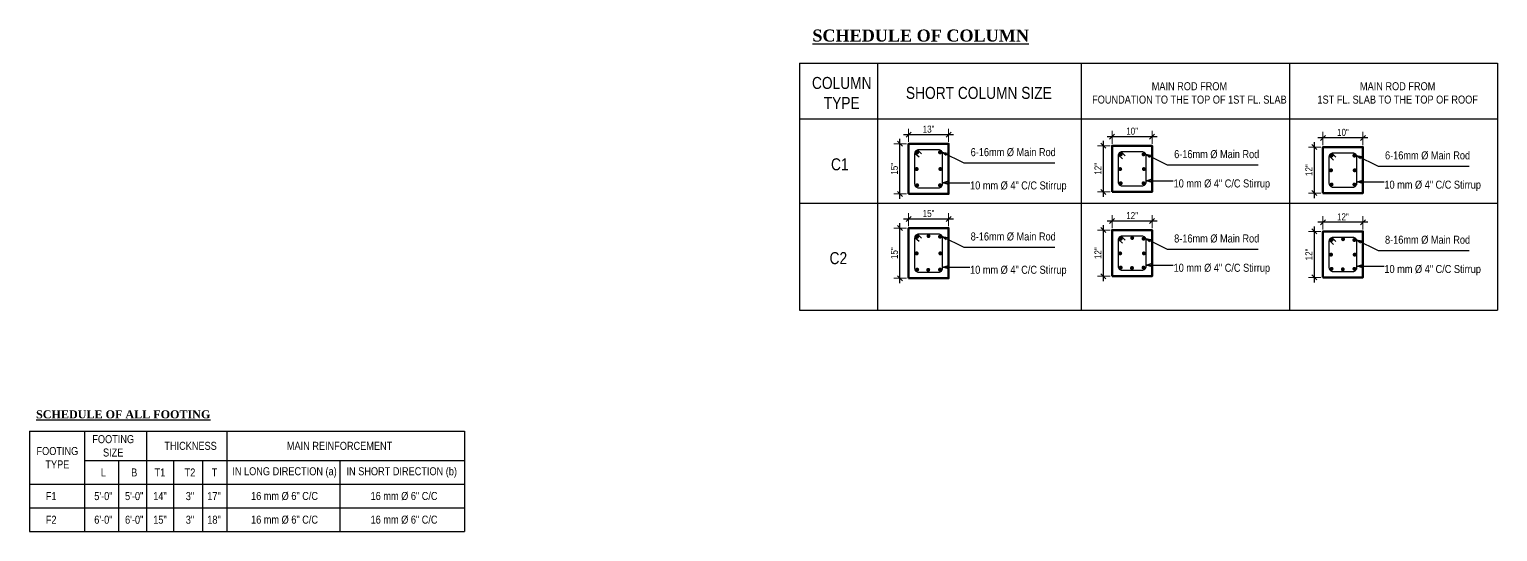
# Model space of a CAD drawing. Header units: inches. Extents: x -4010 to 92088, y -38563 to -1318.
# Drawn here: x 48053.8 to 48420.7, y -22418.2 to -22292.9 of the extents above; entities that cross this region are included whole.
import ezdxf

# ---------------------------------------------------------------- set-up
doc = ezdxf.new("R2010")
doc.units = ezdxf.units.IN
doc.header["$MEASUREMENT"] = 0
doc.header["$PDMODE"] = 99
doc.layers.add('Column', color=2, linetype='Continuous', lineweight=50)
doc.layers.add('DIM', color=7, linetype='Continuous', lineweight=15)
doc.layers.add('Rod', color=1, linetype='Continuous')
doc.layers.add('TEX', color=7, linetype='Continuous')
doc.styles.get("Standard").update_dxf_attribs({"font": 'ARIALN.TTF'})
doc.dimstyles.new('_20', dxfattribs={"dimscale": 0.25, "dimtxt": 7, "dimasz": 5, "dimexe": 6, "dimexo": 2, "dimgap": 2, "dimtad": 1, "dimdec": 1, "dimzin": 3, "dimdsep": 46, "dimlunit": 4, "dimtxsty": 'Standard', "dimblk": 'OBLIQUE', "dimcen": 0, "dimdle": 5, "dimclrt": 7, "dimazin": 0, "dimtfac": 0.0375, "dimtdec": 1, "dimtofl": 0, "dimtmove": 0, "dimatfit": 3, "dimldrblk": 'OPEN30', "dimfxl": 6, "dimtvp": 0.8, "dimtolj": 1, "dimtzin": 0, "dimlwe": -1, "dimarcsym": 0})

# ---------------------------------------------------------------- blocks, each defined once
blk = doc.blocks.new('_Oblique')
at = {"color": 0, "linetype": 'ByBlock', "lineweight": -2}
blk.add_line((-0.5, -0.5), (0.5, 0.5), dxfattribs=at)
blk = doc.blocks.new('*D788')
at = {"layer": 'Defpoints', "color": 0}
for p in [(48271.36, -22321.4), (48273.52, -22321.4), (48273.52, -22333.9)]:
    blk.add_point(p, dxfattribs=at)
at = {"layer": 'DIM', "color": 0}
for p, q in [((48273.02, -22321.4), (48269.86, -22321.4)), ((48273.02, -22333.9), (48269.86, -22333.9))]:
    blk.add_line(p, q, dxfattribs=at)
at = {"layer": 'DIM', "color": 0, "lineweight": -2}
blk.add_line((48271.36, -22335.15), (48271.36, -22320.15), dxfattribs=at)
at = {"layer": 'DIM', "color": 0, "lineweight": -2, "xscale": 1.25, "yscale": 1.25, "zscale": 1.25}
for p, rotation in [((48271.36, -22321.4), 90), ((48271.36, -22333.9), 270)]:
    blk.add_blockref('_Oblique', p, dxfattribs=dict(at, rotation=rotation))
at = {"layer": 'DIM', "color": 7, "insert": (48269.97, -22327.65), "char_height": 1.75, "attachment_point": 5, "rotation": 90}
blk.add_mtext('\\A1;15"', dxfattribs=at)
blk = doc.blocks.new('_Open30')
at = {"color": 0, "linetype": 'ByBlock', "lineweight": -2}
for p, q in [((-1, 0.27), (0, 0)), ((0, 0), (-1, -0.27)), ((0, 0), (-1, 0))]:
    blk.add_line(p, q, dxfattribs=at)
blk = doc.blocks.new('*D802')
at = {"layer": 'Defpoints', "color": 0}
for p in [(48273.52, -22319.14), (48273.52, -22321.4), (48283.52, -22321.4)]:
    blk.add_point(p, dxfattribs=at)
at = {"layer": 'DIM', "color": 0}
for p, q in [((48273.52, -22320.9), (48273.52, -22317.64)), ((48283.52, -22320.9), (48283.52, -22317.64))]:
    blk.add_line(p, q, dxfattribs=at)
at = {"layer": 'DIM', "color": 0, "lineweight": -2}
blk.add_line((48284.77, -22319.14), (48272.27, -22319.14), dxfattribs=at)
at = {"layer": 'DIM', "color": 0, "lineweight": -2, "xscale": 1.25, "yscale": 1.25, "zscale": 1.25, "rotation": 180}
blk.add_blockref('_Oblique', (48273.52, -22319.14), dxfattribs=at)
at = {"layer": 'DIM', "color": 0, "lineweight": -2, "xscale": 1.25, "yscale": 1.25, "zscale": 1.25}
blk.add_blockref('_Oblique', (48283.52, -22319.14), dxfattribs=at)
at = {"layer": 'DIM', "color": 7, "insert": (48278.52, -22317.75), "char_height": 1.75, "attachment_point": 5}
blk.add_mtext('\\A1;13"', dxfattribs=at)
blk = doc.blocks.new('*D789')
at = {"layer": 'Defpoints', "color": 0}
for p in [(48322.22, -22321.9), (48324.38, -22321.9), (48324.38, -22333.4)]:
    blk.add_point(p, dxfattribs=at)
at = {"layer": 'DIM', "color": 0, "lineweight": -2}
blk.add_line((48322.22, -22334.65), (48322.22, -22320.65), dxfattribs=at)
at = {"layer": 'DIM', "color": 0}
for p, q in [((48323.88, -22321.9), (48320.72, -22321.9)), ((48323.88, -22333.4), (48320.72, -22333.4))]:
    blk.add_line(p, q, dxfattribs=at)
at = {"layer": 'DIM', "color": 0, "lineweight": -2, "xscale": 1.25, "yscale": 1.25, "zscale": 1.25}
for p, rotation in [((48322.22, -22321.9), 90), ((48322.22, -22333.4), 270)]:
    blk.add_blockref('_Oblique', p, dxfattribs=dict(at, rotation=rotation))
at = {"layer": 'DIM', "color": 7, "insert": (48320.84, -22327.65), "char_height": 1.75, "attachment_point": 5, "rotation": 90}
blk.add_mtext('\\A1;12"', dxfattribs=at)
blk = doc.blocks.new('*D803')
at = {"layer": 'Defpoints', "color": 0}
for p in [(48324.38, -22319.64), (48324.38, -22321.9), (48334.38, -22321.9)]:
    blk.add_point(p, dxfattribs=at)
at = {"layer": 'DIM', "color": 0, "lineweight": -2}
blk.add_line((48335.63, -22319.64), (48323.13, -22319.64), dxfattribs=at)
at = {"layer": 'DIM', "color": 0}
for p, q in [((48324.38, -22321.4), (48324.38, -22318.14)), ((48334.38, -22321.4), (48334.38, -22318.14))]:
    blk.add_line(p, q, dxfattribs=at)
at = {"layer": 'DIM', "color": 0, "lineweight": -2, "xscale": 1.25, "yscale": 1.25, "zscale": 1.25, "rotation": 180}
blk.add_blockref('_Oblique', (48324.38, -22319.64), dxfattribs=at)
at = {"layer": 'DIM', "color": 0, "lineweight": -2, "xscale": 1.25, "yscale": 1.25, "zscale": 1.25}
blk.add_blockref('_Oblique', (48334.38, -22319.64), dxfattribs=at)
at = {"layer": 'DIM', "color": 7, "insert": (48329.38, -22318.25), "char_height": 1.75, "attachment_point": 5}
blk.add_mtext('\\A1;10"', dxfattribs=at)
blk = doc.blocks.new('*D790')
at = {"layer": 'Defpoints', "color": 0}
for p in [(48374.92, -22322.21), (48377.07, -22322.21), (48377.07, -22333.71)]:
    blk.add_point(p, dxfattribs=at)
at = {"layer": 'DIM', "color": 0, "lineweight": -2}
blk.add_line((48374.92, -22334.96), (48374.92, -22320.96), dxfattribs=at)
at = {"layer": 'DIM', "color": 0}
for p, q in [((48376.57, -22322.21), (48373.42, -22322.21)), ((48376.57, -22333.71), (48373.42, -22333.71))]:
    blk.add_line(p, q, dxfattribs=at)
at = {"layer": 'DIM', "color": 0, "lineweight": -2, "xscale": 1.25, "yscale": 1.25, "zscale": 1.25}
for p, rotation in [((48374.92, -22322.21), 90), ((48374.92, -22333.71), 270)]:
    blk.add_blockref('_Oblique', p, dxfattribs=dict(at, rotation=rotation))
at = {"layer": 'DIM', "color": 7, "insert": (48373.54, -22327.96), "char_height": 1.75, "attachment_point": 5, "rotation": 90}
blk.add_mtext('\\A1;12"', dxfattribs=at)
blk = doc.blocks.new('*D804')
at = {"layer": 'Defpoints', "color": 0}
for p in [(48377.07, -22319.95), (48377.07, -22322.21), (48387.07, -22322.21)]:
    blk.add_point(p, dxfattribs=at)
at = {"layer": 'DIM', "color": 0, "lineweight": -2}
blk.add_line((48388.32, -22319.95), (48375.82, -22319.95), dxfattribs=at)
at = {"layer": 'DIM', "color": 0}
for p, q in [((48377.07, -22321.71), (48377.07, -22318.45)), ((48387.07, -22321.71), (48387.07, -22318.45))]:
    blk.add_line(p, q, dxfattribs=at)
at = {"layer": 'DIM', "color": 0, "lineweight": -2, "xscale": 1.25, "yscale": 1.25, "zscale": 1.25, "rotation": 180}
blk.add_blockref('_Oblique', (48377.07, -22319.95), dxfattribs=at)
at = {"layer": 'DIM', "color": 0, "lineweight": -2, "xscale": 1.25, "yscale": 1.25, "zscale": 1.25}
blk.add_blockref('_Oblique', (48387.07, -22319.95), dxfattribs=at)
at = {"layer": 'DIM', "color": 7, "insert": (48382.07, -22318.56), "char_height": 1.75, "attachment_point": 5}
blk.add_mtext('\\A1;10"', dxfattribs=at)
blk = doc.blocks.new('*D791')
at = {"layer": 'Defpoints', "color": 0}
for p in [(48271.36, -22342.45), (48273.52, -22342.45), (48273.52, -22354.95)]:
    blk.add_point(p, dxfattribs=at)
at = {"layer": 'DIM', "color": 0}
for p, q in [((48273.02, -22342.45), (48269.86, -22342.45)), ((48273.02, -22354.95), (48269.86, -22354.95))]:
    blk.add_line(p, q, dxfattribs=at)
at = {"layer": 'DIM', "color": 0, "lineweight": -2}
blk.add_line((48271.36, -22356.2), (48271.36, -22341.2), dxfattribs=at)
at = {"layer": 'DIM', "color": 0, "lineweight": -2, "xscale": 1.25, "yscale": 1.25, "zscale": 1.25}
for p, rotation in [((48271.36, -22342.45), 90), ((48271.36, -22354.95), 270)]:
    blk.add_blockref('_Oblique', p, dxfattribs=dict(at, rotation=rotation))
at = {"layer": 'DIM', "color": 7, "insert": (48269.97, -22348.7), "char_height": 1.75, "attachment_point": 5, "rotation": 90}
blk.add_mtext('\\A1;15"', dxfattribs=at)
blk = doc.blocks.new('*D805')
at = {"layer": 'Defpoints', "color": 0}
for p in [(48273.52, -22340.19), (48273.52, -22342.45), (48283.52, -22342.45)]:
    blk.add_point(p, dxfattribs=at)
at = {"layer": 'DIM', "color": 0}
for p, q in [((48273.52, -22341.95), (48273.52, -22338.69)), ((48283.52, -22341.95), (48283.52, -22338.69))]:
    blk.add_line(p, q, dxfattribs=at)
at = {"layer": 'DIM', "color": 0, "lineweight": -2}
blk.add_line((48284.77, -22340.19), (48272.27, -22340.19), dxfattribs=at)
at = {"layer": 'DIM', "color": 0, "lineweight": -2, "xscale": 1.25, "yscale": 1.25, "zscale": 1.25, "rotation": 180}
blk.add_blockref('_Oblique', (48273.52, -22340.19), dxfattribs=at)
at = {"layer": 'DIM', "color": 0, "lineweight": -2, "xscale": 1.25, "yscale": 1.25, "zscale": 1.25}
blk.add_blockref('_Oblique', (48283.52, -22340.19), dxfattribs=at)
at = {"layer": 'DIM', "color": 7, "insert": (48278.52, -22338.8), "char_height": 1.75, "attachment_point": 5}
blk.add_mtext('\\A1;15"', dxfattribs=at)
blk = doc.blocks.new('*D792')
at = {"layer": 'Defpoints', "color": 0}
for p in [(48322.22, -22342.95), (48324.38, -22342.95), (48324.38, -22354.45)]:
    blk.add_point(p, dxfattribs=at)
at = {"layer": 'DIM', "color": 0}
for p, q in [((48323.88, -22342.95), (48320.72, -22342.95)), ((48323.88, -22354.45), (48320.72, -22354.45))]:
    blk.add_line(p, q, dxfattribs=at)
at = {"layer": 'DIM', "color": 0, "lineweight": -2}
blk.add_line((48322.22, -22355.7), (48322.22, -22341.7), dxfattribs=at)
at = {"layer": 'DIM', "color": 0, "lineweight": -2, "xscale": 1.25, "yscale": 1.25, "zscale": 1.25}
for p, rotation in [((48322.22, -22342.95), 90), ((48322.22, -22354.45), 270)]:
    blk.add_blockref('_Oblique', p, dxfattribs=dict(at, rotation=rotation))
at = {"layer": 'DIM', "color": 7, "insert": (48320.84, -22348.7), "char_height": 1.75, "attachment_point": 5, "rotation": 90}
blk.add_mtext('\\A1;12"', dxfattribs=at)
blk = doc.blocks.new('*D806')
at = {"layer": 'Defpoints', "color": 0}
for p in [(48324.38, -22340.69), (48324.38, -22342.95), (48334.38, -22342.95)]:
    blk.add_point(p, dxfattribs=at)
at = {"layer": 'DIM', "color": 0}
for p, q in [((48324.38, -22342.45), (48324.38, -22339.19)), ((48334.38, -22342.45), (48334.38, -22339.19))]:
    blk.add_line(p, q, dxfattribs=at)
at = {"layer": 'DIM', "color": 0, "lineweight": -2}
blk.add_line((48335.63, -22340.69), (48323.13, -22340.69), dxfattribs=at)
at = {"layer": 'DIM', "color": 0, "lineweight": -2, "xscale": 1.25, "yscale": 1.25, "zscale": 1.25, "rotation": 180}
blk.add_blockref('_Oblique', (48324.38, -22340.69), dxfattribs=at)
at = {"layer": 'DIM', "color": 0, "lineweight": -2, "xscale": 1.25, "yscale": 1.25, "zscale": 1.25}
blk.add_blockref('_Oblique', (48334.38, -22340.69), dxfattribs=at)
at = {"layer": 'DIM', "color": 7, "insert": (48329.38, -22339.31), "char_height": 1.75, "attachment_point": 5}
blk.add_mtext('\\A1;12"', dxfattribs=at)
blk = doc.blocks.new('*D793')
at = {"layer": 'Defpoints', "color": 0}
for p in [(48374.92, -22343.26), (48377.07, -22343.26), (48377.07, -22354.76)]:
    blk.add_point(p, dxfattribs=at)
at = {"layer": 'DIM', "color": 0}
for p, q in [((48376.57, -22343.26), (48373.42, -22343.26)), ((48376.57, -22354.76), (48373.42, -22354.76))]:
    blk.add_line(p, q, dxfattribs=at)
at = {"layer": 'DIM', "color": 0, "lineweight": -2}
blk.add_line((48374.92, -22356.01), (48374.92, -22342.01), dxfattribs=at)
at = {"layer": 'DIM', "color": 0, "lineweight": -2, "xscale": 1.25, "yscale": 1.25, "zscale": 1.25}
for p, rotation in [((48374.92, -22343.26), 90), ((48374.92, -22354.76), 270)]:
    blk.add_blockref('_Oblique', p, dxfattribs=dict(at, rotation=rotation))
at = {"layer": 'DIM', "color": 7, "insert": (48373.54, -22349.01), "char_height": 1.75, "attachment_point": 5, "rotation": 90}
blk.add_mtext('\\A1;12"', dxfattribs=at)
blk = doc.blocks.new('*D807')
at = {"layer": 'Defpoints', "color": 0}
for p in [(48377.07, -22341), (48377.07, -22343.26), (48387.07, -22343.26)]:
    blk.add_point(p, dxfattribs=at)
at = {"layer": 'DIM', "color": 0}
for p, q in [((48377.07, -22342.76), (48377.07, -22339.5)), ((48387.07, -22342.76), (48387.07, -22339.5))]:
    blk.add_line(p, q, dxfattribs=at)
at = {"layer": 'DIM', "color": 0, "lineweight": -2}
blk.add_line((48388.32, -22341), (48375.82, -22341), dxfattribs=at)
at = {"layer": 'DIM', "color": 0, "lineweight": -2, "xscale": 1.25, "yscale": 1.25, "zscale": 1.25, "rotation": 180}
blk.add_blockref('_Oblique', (48377.07, -22341), dxfattribs=at)
at = {"layer": 'DIM', "color": 0, "lineweight": -2, "xscale": 1.25, "yscale": 1.25, "zscale": 1.25}
blk.add_blockref('_Oblique', (48387.07, -22341), dxfattribs=at)
at = {"layer": 'DIM', "color": 7, "insert": (48382.07, -22339.63), "char_height": 1.75, "attachment_point": 5}
blk.add_mtext('\\A1;12"', dxfattribs=at)

msp = doc.modelspace()

# ---------------------------------------------------------------- hatches: boundary and pattern name
at = {"layer": 'Rod'}
for points in [[(48276.167, -22323.541, -1), (48275.167, -22323.541, -1)], [(48280.871, -22323.541, 1), (48281.871, -22323.541, 1)], [(48327.028, -22324.041, -1), (48326.028, -22324.041, -1)], [(48331.732, -22324.041, 1), (48332.732, -22324.041, 1)], [(48379.723, -22324.352, -1), (48378.723, -22324.352, -1)], [(48384.427, -22324.352, 1), (48385.427, -22324.352, 1)], [(48276.039, -22327.705, 1), (48275.039, -22327.705, 1)], [(48280.957, -22327.705, -1), (48281.957, -22327.705, -1)], [(48326.899, -22327.705, 1), (48325.899, -22327.705, 1)], [(48331.817, -22327.705, -1), (48332.817, -22327.705, -1)], [(48379.594, -22328.017, 1), (48378.594, -22328.017, 1)], [(48384.512, -22328.017, -1), (48385.512, -22328.017, -1)], [(48276.167, -22331.756, 1), (48275.167, -22331.756, 1)], [(48280.871, -22331.756, -1), (48281.871, -22331.756, -1)], [(48327.028, -22331.256, 1), (48326.028, -22331.256, 1)], [(48331.732, -22331.256, -1), (48332.732, -22331.256, -1)], [(48379.723, -22331.567, 1), (48378.723, -22331.567, 1)], [(48384.427, -22331.567, -1), (48385.427, -22331.567, -1)], [(48276.167, -22344.591, -1), (48275.167, -22344.591, -1)], [(48278.992, -22344.448, 1), (48277.992, -22344.448, 1)], [(48280.871, -22344.591, 1), (48281.871, -22344.591, 1)], [(48327.028, -22345.091, -1), (48326.028, -22345.091, -1)], [(48329.899, -22344.909, 1), (48328.899, -22344.909, 1)], [(48331.732, -22345.091, 1), (48332.732, -22345.091, 1)], [(48379.723, -22345.403, -1), (48378.723, -22345.403, -1)], [(48382.594, -22345.221, 1), (48381.594, -22345.221, 1)], [(48384.427, -22345.403, 1), (48385.427, -22345.403, 1)], [(48276.039, -22348.756, 1), (48275.039, -22348.756, 1)], [(48280.957, -22348.756, -1), (48281.957, -22348.756, -1)], [(48326.899, -22348.756, 1), (48325.899, -22348.756, 1)], [(48331.817, -22348.756, -1), (48332.817, -22348.756, -1)], [(48379.594, -22349.068, 1), (48378.594, -22349.068, 1)], [(48384.512, -22349.068, -1), (48385.512, -22349.068, -1)], [(48276.167, -22352.806, 1), (48275.167, -22352.806, 1)], [(48278.918, -22352.874, 1), (48277.918, -22352.874, 1)], [(48280.871, -22352.806, -1), (48281.871, -22352.806, -1)], [(48327.028, -22352.306, 1), (48326.028, -22352.306, 1)], [(48329.846, -22352.42, 1), (48328.846, -22352.42, 1)], [(48331.732, -22352.306, -1), (48332.732, -22352.306, -1)], [(48379.723, -22352.618, 1), (48378.723, -22352.618, 1)], [(48382.54, -22352.731, 1), (48381.54, -22352.731, 1)], [(48384.427, -22352.618, -1), (48385.427, -22352.618, -1)]]:
    msp.add_hatch(color=256, dxfattribs=at).paths.add_polyline_path(points)

# ---------------------------------------------------------------- linework, layer by layer
at = {"layer": 'Column'}
for points in [[(48273.519, -22333.898), (48283.519, -22333.898), (48283.519, -22321.398), (48273.519, -22321.398)], [(48324.38, -22333.398), (48334.38, -22333.398), (48334.38, -22321.898), (48324.38, -22321.898)], [(48377.075, -22333.709), (48387.075, -22333.709), (48387.075, -22322.209), (48377.075, -22322.209)], [(48273.519, -22354.949), (48283.519, -22354.949), (48283.519, -22342.449), (48273.519, -22342.449)], [(48324.38, -22354.449), (48334.38, -22354.449), (48334.38, -22342.949), (48324.38, -22342.949)], [(48377.075, -22354.76), (48387.075, -22354.76), (48387.075, -22343.26), (48377.075, -22343.26)]]:
    msp.add_lwpolyline(points, close=True, dxfattribs=at)
at = {"layer": 'Rod'}
for points in [[(48276.019, -22332.398), (48281.019, -22332.398, 0.4142136), (48282.019, -22331.398), (48282.019, -22323.898, 0.4142136), (48281.019, -22322.898), (48276.019, -22322.898, 0.4142136), (48275.019, -22323.898), (48275.019, -22331.398, 0.4142136)], [(48326.88, -22331.898), (48331.88, -22331.898, 0.4142136), (48332.88, -22330.898), (48332.88, -22324.398, 0.4142136), (48331.88, -22323.398), (48326.88, -22323.398, 0.4142136), (48325.88, -22324.398), (48325.88, -22330.898, 0.4142136)], [(48379.575, -22332.209), (48384.575, -22332.209, 0.4142136), (48385.575, -22331.209), (48385.575, -22324.709, 0.4142136), (48384.575, -22323.709), (48379.575, -22323.709, 0.4142136), (48378.575, -22324.709), (48378.575, -22331.209, 0.4142136)], [(48276.019, -22353.449), (48281.019, -22353.449, 0.4142136), (48282.019, -22352.449), (48282.019, -22344.949, 0.4142136), (48281.019, -22343.949), (48276.019, -22343.949, 0.4142136), (48275.019, -22344.949), (48275.019, -22352.449, 0.4142136)], [(48326.88, -22352.949), (48331.88, -22352.949, 0.4142136), (48332.88, -22351.949), (48332.88, -22345.449, 0.4142136), (48331.88, -22344.449), (48326.88, -22344.449, 0.4142136), (48325.88, -22345.449), (48325.88, -22351.949, 0.4142136)], [(48379.575, -22353.26), (48384.575, -22353.26, 0.4142136), (48385.575, -22352.26), (48385.575, -22345.76, 0.4142136), (48384.575, -22344.76), (48379.575, -22344.76, 0.4142136), (48378.575, -22345.76), (48378.575, -22352.26, 0.4142136)]]:
    msp.add_lwpolyline(points, format="xyb", close=True, dxfattribs=at)
for points in [[(48275.18, -22323.391, 0.2624441), (48275.201, -22323.793), (48276.15, -22324.638)], [(48275.669, -22322.965, -0.3032581), (48276.015, -22323.154), (48276.767, -22323.946)], [(48326.041, -22323.891, 0.2624441), (48326.061, -22324.293), (48327.01, -22325.138)], [(48326.529, -22323.465, -0.3032581), (48326.876, -22323.654), (48327.627, -22324.446)], [(48378.736, -22324.202, 0.2624441), (48378.756, -22324.604), (48379.705, -22325.449)], [(48379.224, -22323.776, -0.3032581), (48379.571, -22323.966), (48380.322, -22324.757)], [(48275.18, -22344.441, 0.2624441), (48275.201, -22344.844), (48276.15, -22345.689)], [(48275.669, -22344.016, -0.3032581), (48276.015, -22344.205), (48276.767, -22344.997)], [(48326.041, -22344.941, 0.2624441), (48326.061, -22345.344), (48327.01, -22346.189)], [(48326.529, -22344.516, -0.3032581), (48326.876, -22344.705), (48327.627, -22345.497)], [(48378.736, -22345.253, 0.2624441), (48378.756, -22345.655), (48379.705, -22346.5)], [(48379.224, -22344.827, -0.3032581), (48379.571, -22345.017), (48380.322, -22345.808)]]:
    msp.add_lwpolyline(points, format="xyb", dxfattribs=at)
at = {"layer": 'TEX'}
for p, q in [((48246.281, -22301.28), (48368.682, -22301.28)), ((48246.281, -22301.28), (48246.281, -22315.149)), ((48265.775, -22301.28), (48265.775, -22315.149)), ((48298.328, -22301.28), (48420.729, -22301.28)), ((48316.635, -22301.28), (48316.635, -22315.149)), ((48368.682, -22301.28), (48368.682, -22315.149)), ((48368.682, -22301.28), (48368.682, -22315.149)), ((48420.729, -22301.28), (48420.729, -22315.149)), ((48420.729, -22301.28), (48420.729, -22315.149)), ((48420.729, -22301.28), (48420.729, -22315.149)), ((48246.281, -22315.149), (48368.682, -22315.149)), ((48246.281, -22315.149), (48368.682, -22315.149)), ((48246.281, -22315.149), (48246.281, -22362.922)), ((48265.775, -22315.149), (48265.775, -22362.922)), ((48298.328, -22315.149), (48420.729, -22315.149)), ((48298.328, -22315.149), (48420.729, -22315.149)), ((48316.635, -22315.149), (48316.635, -22362.922)), ((48368.682, -22315.149), (48368.682, -22362.922)), ((48368.682, -22315.149), (48368.682, -22362.922)), ((48420.729, -22315.149), (48420.729, -22362.922)), ((48420.729, -22315.149), (48420.729, -22362.922)), ((48420.729, -22315.149), (48420.729, -22362.922)), ((48246.281, -22336.2), (48368.682, -22336.2)), ((48246.281, -22336.2), (48368.682, -22336.2)), ((48298.328, -22336.2), (48420.729, -22336.2)), ((48298.328, -22336.2), (48420.729, -22336.2)), ((48246.281, -22341.871), (48246.281, -22362.922)), ((48265.775, -22341.871), (48265.775, -22362.922)), ((48316.635, -22341.871), (48316.635, -22362.922)), ((48368.682, -22341.871), (48368.682, -22362.922)), ((48420.729, -22341.871), (48420.729, -22362.922)), ((48246.281, -22362.922), (48368.682, -22362.922)), ((48246.281, -22362.922), (48368.682, -22362.922)), ((48246.281, -22362.922), (48368.682, -22362.922)), ((48298.328, -22362.922), (48420.729, -22362.922)), ((48298.328, -22362.922), (48420.729, -22362.922)), ((48298.328, -22362.922), (48420.729, -22362.922)), ((48053.782, -22393.124), (48067.583, -22393.124)), ((48053.782, -22393.124), (48053.782, -22400.491)), ((48067.583, -22393.124), (48076.065, -22393.124)), ((48067.583, -22393.124), (48067.583, -22400.491)), ((48076.065, -22393.124), (48083.093, -22393.124)), ((48083.093, -22393.124), (48089.807, -22393.124)), ((48083.093, -22393.124), (48083.093, -22400.491)), ((48089.807, -22393.124), (48097.055, -22393.124)), ((48097.055, -22393.124), (48103.101, -22393.124)), ((48103.101, -22393.124), (48131.393, -22393.124)), ((48103.101, -22393.124), (48103.101, -22400.491)), ((48131.393, -22393.124), (48162.513, -22393.124)), ((48162.513, -22393.124), (48162.513, -22400.491)), ((48053.782, -22400.491), (48053.782, -22406.393)), ((48067.583, -22400.491), (48076.065, -22400.491)), ((48067.583, -22400.491), (48067.583, -22406.393)), ((48076.065, -22400.491), (48083.093, -22400.491)), ((48076.065, -22400.491), (48076.065, -22406.393)), ((48083.093, -22400.491), (48089.807, -22400.491)), ((48083.093, -22400.491), (48083.093, -22406.393)), ((48089.807, -22400.491), (48097.055, -22400.491)), ((48089.807, -22400.491), (48089.807, -22406.393)), ((48097.055, -22400.491), (48103.101, -22400.491)), ((48097.055, -22400.491), (48097.055, -22406.393)), ((48103.101, -22400.491), (48131.393, -22400.491)), ((48103.101, -22400.491), (48103.101, -22406.393)), ((48131.393, -22400.491), (48162.513, -22400.491)), ((48131.393, -22400.491), (48131.393, -22406.393)), ((48162.513, -22400.491), (48162.513, -22406.393)), ((48053.782, -22406.393), (48067.583, -22406.393)), ((48053.782, -22406.393), (48053.782, -22412.296)), ((48067.583, -22406.393), (48076.065, -22406.393)), ((48067.583, -22406.393), (48067.583, -22412.296)), ((48076.065, -22406.393), (48083.093, -22406.393)), ((48076.065, -22406.393), (48076.065, -22412.296)), ((48083.093, -22406.393), (48089.807, -22406.393)), ((48083.093, -22406.393), (48083.093, -22412.296)), ((48089.807, -22406.393), (48097.055, -22406.393)), ((48089.807, -22406.393), (48089.807, -22412.296)), ((48097.055, -22406.393), (48103.101, -22406.393)), ((48097.055, -22406.393), (48097.055, -22412.296)), ((48103.101, -22406.393), (48131.393, -22406.393)), ((48103.101, -22406.393), (48103.101, -22412.296)), ((48131.393, -22406.393), (48162.513, -22406.393)), ((48131.393, -22406.393), (48131.393, -22412.296)), ((48162.513, -22406.393), (48162.513, -22412.296)), ((48053.782, -22412.296), (48067.583, -22412.296)), ((48053.782, -22412.296), (48053.782, -22418.199)), ((48067.583, -22412.296), (48076.065, -22412.296)), ((48067.583, -22412.296), (48067.583, -22418.199)), ((48067.583, -22412.296), (48067.583, -22418.199)), ((48067.583, -22412.296), (48067.583, -22418.199)), ((48076.065, -22412.296), (48083.093, -22412.296)), ((48076.065, -22412.296), (48076.065, -22418.199)), ((48076.065, -22412.296), (48076.065, -22418.199)), ((48076.065, -22412.296), (48076.065, -22418.199)), ((48083.093, -22412.296), (48089.807, -22412.296)), ((48083.093, -22412.296), (48083.093, -22418.199)), ((48083.093, -22412.296), (48083.093, -22418.199)), ((48083.093, -22412.296), (48083.093, -22418.199)), ((48089.807, -22412.296), (48097.055, -22412.296)), ((48089.807, -22412.296), (48089.807, -22418.199)), ((48089.807, -22412.296), (48089.807, -22418.199)), ((48089.807, -22412.296), (48089.807, -22418.199)), ((48097.055, -22412.296), (48103.101, -22412.296)), ((48097.055, -22412.296), (48097.055, -22418.199)), ((48097.055, -22412.296), (48097.055, -22418.199)), ((48097.055, -22412.296), (48097.055, -22418.199)), ((48103.101, -22412.296), (48131.393, -22412.296)), ((48103.101, -22412.296), (48103.101, -22418.199)), ((48103.101, -22412.296), (48103.101, -22418.199)), ((48103.101, -22412.296), (48103.101, -22418.199)), ((48131.393, -22412.296), (48162.513, -22412.296)), ((48131.393, -22412.296), (48131.393, -22418.199)), ((48131.393, -22412.296), (48131.393, -22418.199)), ((48131.393, -22412.296), (48131.393, -22418.199)), ((48162.513, -22412.296), (48162.513, -22418.199)), ((48162.513, -22412.296), (48162.513, -22418.199)), ((48053.782, -22416.612), (48053.782, -22418.199)), ((48053.782, -22418.199), (48067.583, -22418.199)), ((48067.583, -22418.199), (48076.065, -22418.199)), ((48076.065, -22418.199), (48083.093, -22418.199)), ((48083.093, -22418.199), (48089.807, -22418.199)), ((48089.807, -22418.199), (48097.055, -22418.199)), ((48097.055, -22418.199), (48103.101, -22418.199)), ((48103.101, -22418.199), (48131.393, -22418.199)), ((48131.393, -22418.199), (48162.513, -22418.199))]:
    msp.add_line(p, q, dxfattribs=at)

# ---------------------------------------------------------------- texts
for s, insert, char_height, width, attachment_point in [('{\\fTimes New Roman|b1|i0|c0|p18;\\LSCHEDULE OF COLUMN}', (48249.465, -22292.884), 3, 53.91448, 1), ('COLUMN \\PTYPE', (48256.81, -22308.718), 3, 13.0958, 5), ('MAIN ROD FROM\\PFOUNDATION TO THE TOP OF 1ST FL. SLAB', (48343.697, -22308.718), 2, 57.9349, 5), ('MAIN ROD FROM\\P1ST FL. SLAB TO THE TOP OF ROOF', (48395.744, -22308.718), 2, 57.9349, 5), ('SHORT COLUMN SIZE', (48291.078, -22308.718), 3, 57.9349, 5), ('{\\H2.778x;C1}', (48256.321, -22326.547), 1.08, 37.64891, 5), ('6-16mm Ø Main Rod', (48289.032, -22322.483), 2, 29.41889, 1), ('6-16mm Ø Main Rod', (48339.892, -22322.983), 2, 29.41889, 1), ('6-16mm Ø Main Rod', (48392.587, -22323.295), 2, 29.41889, 1), ('10 mm Ø 4" C/C Stirrup', (48288.886, -22330.793), 2, 38.12995, 1), ('10 mm Ø 4" C/C Stirrup', (48339.746, -22330.293), 2, 38.12995, 1), ('10 mm Ø 4" C/C Stirrup', (48392.441, -22330.605), 2, 38.12995, 1), ('8-16mm Ø Main Rod', (48289.032, -22343.534), 2, 29.41889, 1), ('8-16mm Ø Main Rod', (48339.892, -22344.034), 2, 29.41889, 1), ('8-16mm Ø Main Rod', (48392.587, -22344.346), 2, 29.41889, 1), ('{\\H2.778x;C2}', (48255.96, -22349.965), 1.08, 37.64891, 5), ('10 mm Ø 4" C/C Stirrup', (48288.886, -22351.844), 2, 38.12995, 1), ('10 mm Ø 4" C/C Stirrup', (48339.746, -22351.344), 2, 38.12995, 1), ('10 mm Ø 4" C/C Stirrup', (48392.441, -22351.656), 2, 38.12995, 1), ('{\\fTimes New Roman|b1|i0|c0|p18;\\LSCHEDULE OF ALL FOOTING}', (48055.455, -22387.931), 2, 72.7601, 1), ('FOOTING \\PSIZE', (48074.733, -22396.807), 2, 30.87337, 5), ('FOOTING \\PTYPE', (48060.777, -22399.759), 2, 23.53059, 5), ('THICKNESS', (48094.067, -22396.807), 2, 44.51414, 5), ('MAIN REINFORCEMENT', (48131.304, -22396.807), 2, 69.83697, 5), ('IN LONG DIRECTION (a)', (48117.554, -22403.442), 2, 38.66336, 5), ('IN SHORT DIRECTION (b)', (48146.841, -22403.442), 2, 36.42462, 5), ('{\\H1.8519x;L}', (48072.276, -22403.442), 1.08, 19.20441, 5), ('{\\H1.8519x;B}', (48079.974, -22403.442), 1.08, 14.79942, 5), ('{\\H1.8519x;T1}', (48086.415, -22403.442), 1.08, 17.63726, 5), ('T2', (48093.915, -22403.442), 2, 20.4277, 5), ('T', (48100.042, -22403.442), 2, 18.90929, 5), ('{\\H1.8519x;F1}', (48059.223, -22409.345), 1.08, 26.6392, 5), ('{\\H1.852x;5\'-0"}', (48072.276, -22409.345), 1.08, 19.20441, 5), ('{\\H1.852x;5\'-0"}', (48079.974, -22409.345), 1.08, 14.79942, 5), ('{\\H1.852x;14"}', (48086.415, -22409.345), 1.08, 17.63726, 5), ('{\\H1.852x;3"}', (48093.915, -22409.345), 1.08, 20.4277, 5), ('{\\H1.852x;17"}', (48099.919, -22409.345), 1.08, 18.90929, 5), ('16 mm %%C 6" C/C', (48117.554, -22409.345), 2, 38.66336, 5), ('16 mm %%C 6" C/C', (48147.426, -22409.345), 2, 37.5933, 5), ('{\\H1.852x;F2}', (48059.223, -22415.248), 1.08, 26.6392, 5), ('{\\H1.852x;6\'-0"}', (48072.276, -22415.248), 1.08, 19.20441, 5), ('{\\H1.852x;6\'-0"}', (48079.974, -22415.248), 1.08, 14.79942, 5), ('{\\H1.852x;15"}', (48086.415, -22415.248), 1.08, 17.63726, 5), ('{\\H1.852x;3"}', (48093.915, -22415.248), 1.08, 20.4277, 5), ('{\\H1.852x;18"}', (48099.919, -22415.248), 1.08, 18.90929, 5), ('16 mm %%C 6" C/C', (48117.554, -22415.248), 2, 38.66336, 5), ('16 mm %%C 6" C/C', (48147.426, -22415.248), 2, 37.5933, 5)]:
    msp.add_mtext(s, dxfattribs=dict(at, insert=insert, char_height=char_height, width=width, attachment_point=attachment_point))

# ---------------------------------------------------------------- dimensions: what is measured, and where the dimension line sits
at = {"layer": 'DIM'}
for base, p1, p2, text, picture, middle in [((48273.519, -22319.142), (48283.519, -22321.398), (48273.519, -22321.398), '13"', '*D802', (48278.519, -22317.748)), ((48324.38, -22319.642), (48334.38, -22321.898), (48324.38, -22321.898), '10"', '*D803', (48329.38, -22318.248)), ((48377.075, -22319.953), (48387.075, -22322.209), (48377.075, -22322.209), '10"', '*D804', (48382.075, -22318.559)), ((48273.519, -22340.192), (48283.519, -22342.449), (48273.519, -22342.449), '15"', '*D805', (48278.519, -22338.799)), ((48324.38, -22340.692), (48334.38, -22342.949), (48324.38, -22342.949), '12"', '*D806', (48329.38, -22339.314)), ((48377.075, -22341.004), (48387.075, -22343.26), (48377.075, -22343.26), '12"', '*D807', (48382.075, -22339.625))]:
    dim = msp.add_linear_dim(base=base, p1=p1, p2=p2, text=text, dimstyle='_20', dxfattribs=at)
    dim.commit()
    dim.dimension.update_dxf_attribs({"geometry": picture, "text_midpoint": middle})
for base, p1, p2, text, picture, middle in [((48271.36, -22321.398), (48273.519, -22333.898), (48273.519, -22321.398), '15"', '*D788', (48271.36, -22327.648)), ((48322.221, -22321.898), (48324.38, -22333.398), (48324.38, -22321.898), '12"', '*D789', (48322.221, -22327.648)), ((48374.916, -22322.209), (48377.075, -22333.709), (48377.075, -22322.209), '12"', '*D790', (48374.916, -22327.959)), ((48271.36, -22342.449), (48273.519, -22354.949), (48273.519, -22342.449), '15"', '*D791', (48271.36, -22348.699)), ((48322.221, -22342.949), (48324.38, -22354.449), (48324.38, -22342.949), '12"', '*D792', (48322.221, -22348.699)), ((48374.916, -22343.26), (48377.075, -22354.76), (48377.075, -22343.26), '12"', '*D793', (48374.916, -22349.01))]:
    dim = msp.add_linear_dim(base=base, p1=p1, p2=p2, angle=90, text=text, dimstyle='_20', dxfattribs=at)
    dim.commit()
    dim.dimension.update_dxf_attribs({"geometry": picture, "text_midpoint": middle, "dimtype": 160})

# ---------------------------------------------------------------- leaders
at = {"layer": 'DIM', "annotation_type": 0, "has_hookline": 1, "hookline_direction": 0}
for points, text_width in [([(48281.929, -22323.483), (48287.282, -22326.138), (48288.532, -22326.138)], 21.015), ([(48332.79, -22323.983), (48338.142, -22326.638), (48339.392, -22326.638)], 21.015), ([(48385.485, -22324.295), (48390.837, -22326.949), (48392.087, -22326.949)], 21.015), ([(48281.929, -22344.534), (48287.282, -22347.188), (48288.532, -22347.188)], 21.005), ([(48332.79, -22345.034), (48338.142, -22347.688), (48339.392, -22347.688)], 21.005), ([(48385.485, -22345.346), (48390.837, -22348), (48392.087, -22348)], 21.005)]:
    msp.add_leader(points, dimstyle='_20', dxfattribs=dict(at, text_width=text_width))
at = {"layer": 'DIM'}
for points in [[(48282.019, -22331.109), (48288.796, -22331.109)], [(48332.88, -22330.609), (48339.656, -22330.609)], [(48385.575, -22330.92), (48392.351, -22330.92)], [(48282.019, -22352.16), (48288.796, -22352.16)], [(48332.88, -22351.66), (48339.656, -22351.66)], [(48385.575, -22351.971), (48392.351, -22351.971)]]:
    msp.add_leader(points, dimstyle='_20', dxfattribs=at)

doc.saveas('drawing.dxf')
